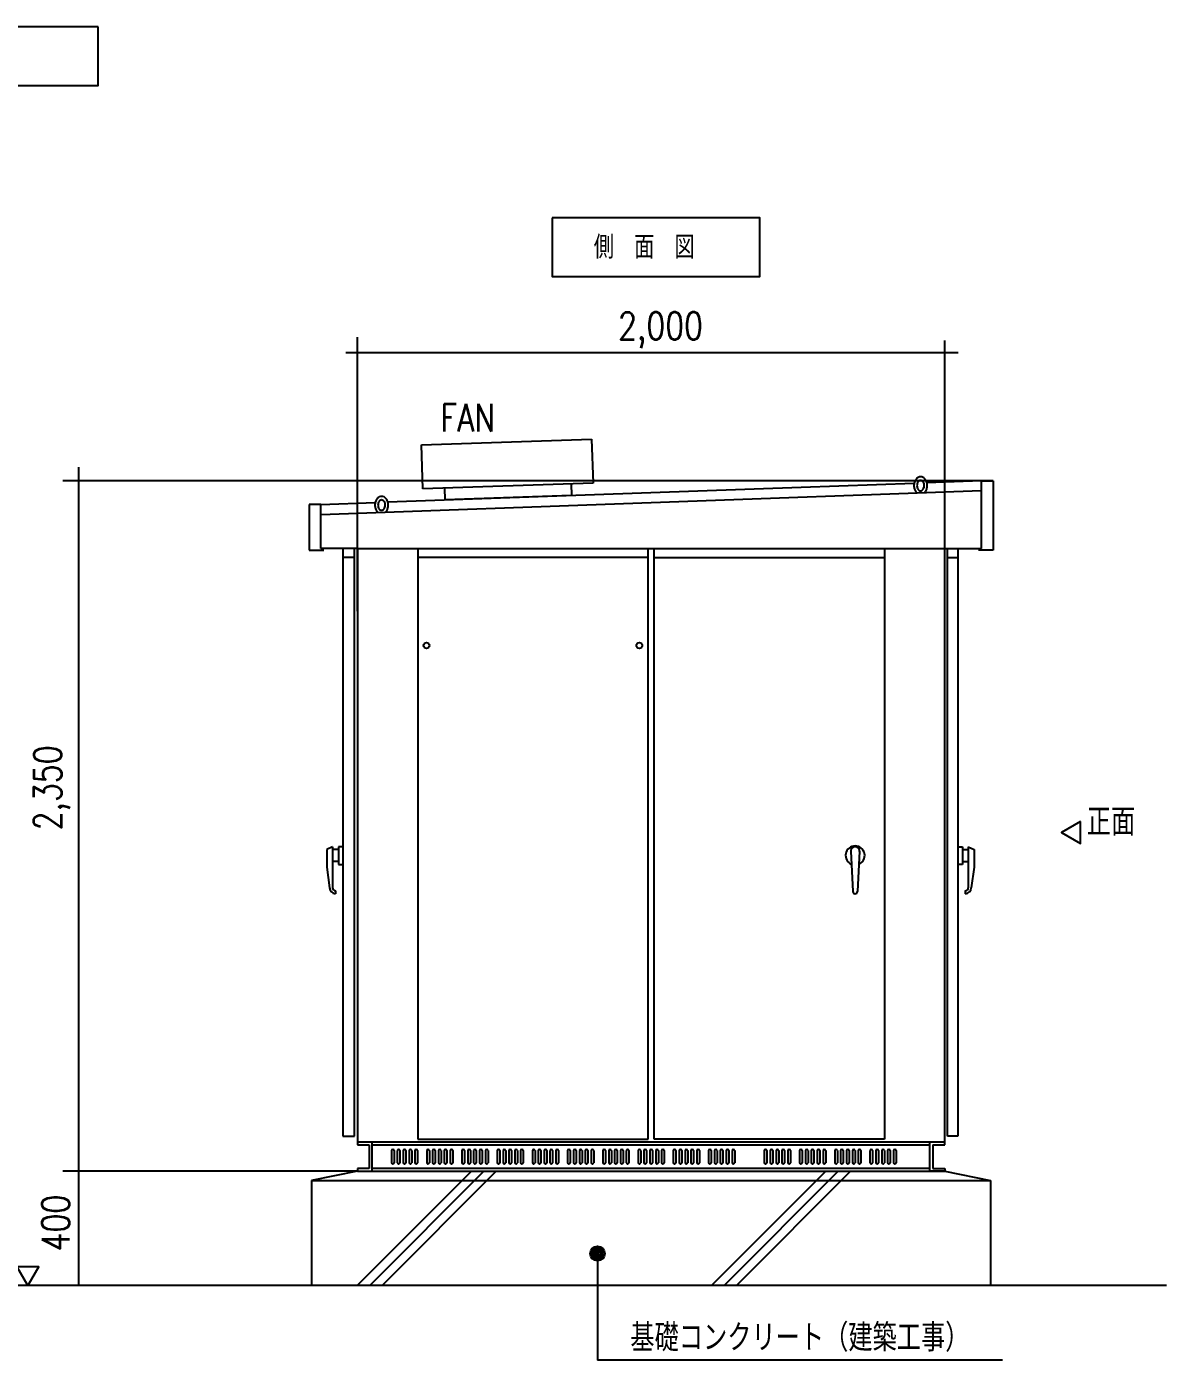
# Model space of a CAD drawing. Header units: millimetres. Extents: x 31 to 825, y 15 to 539.
# Drawn here: x 628 to 752.2, y 387.2 to 532.5 of the extents above; entities that cross this region are included whole.
import ezdxf
from ezdxf.enums import TextEntityAlignment as Align

# ---------------------------------------------------------------- set-up
doc = ezdxf.new("R2010")
doc.units = ezdxf.units.MM
doc.header["$LTSCALE"] = 0.2
for name, color, linetype in [('1_シンボル', 2, 'Continuous'), ('1_寸法', 7, 'Continuous'), ('1_文字', 3, 'Continuous'), ('A_建築', 8, 'Continuous')]:
    doc.layers.add(name, color=color, linetype=linetype)
doc.styles.get("Standard").update_dxf_attribs({"font": 'simplex.shx', "width": 0.8, "bigfont": 'extfont2.shx'})

msp = doc.modelspace()

# ---------------------------------------------------------------- linework, layer by layer
at = {"layer": '1_シンボル', "color": 7, "lineweight": -3}
for p, q in [((671.01, 486.96), (689.56, 487.6)), ((671.18, 482.16), (671.01, 486.96)), ((689.56, 487.6), (689.73, 482.8)), ((689.73, 482.8), (671.18, 482.16)), ((687.33, 482.72), (687.37, 481.44)), ((724.73, 482.77), (712.42, 482.32)), ((732.05, 483.03), (726.12, 482.82)), ((732.05, 483.03), (733.33, 483.03)), ((732.05, 481.91), (732.05, 483.03)), ((733.33, 483.03), (733.33, 475.51)), ((732.05, 481.94), (660.05, 479.36)), ((712.42, 482.32), (667.36, 480.71)), ((673.62, 480.96), (673.58, 482.24)), ((687.37, 481.44), (673.62, 480.96)), ((732.05, 475.67), (732.05, 481.94)), ((658.77, 480.47), (658.77, 475.51)), ((660.05, 480.47), (658.77, 480.47)), ((665.98, 480.66), (660.05, 480.45)), ((660.05, 479.35), (660.05, 480.47)), ((660.05, 475.67), (660.05, 479.35)), ((658.77, 475.51), (660.37, 475.51)), ((664.05, 475.67), (660.05, 475.67)), ((662.45, 475.67), (662.45, 411.67)), ((663.73, 411.67), (663.73, 475.67)), ((664.05, 475.67), (728.05, 475.67)), ((664.05, 475.67), (664.05, 411.03)), ((670.61, 475.67), (670.61, 411.35)), ((695.73, 411.35), (695.73, 475.67)), ((696.37, 411.35), (696.37, 475.67)), ((721.49, 475.67), (721.49, 411.35)), ((728.05, 475.67), (732.05, 475.67)), ((728.05, 410.71), (728.05, 475.67)), ((728.37, 411.67), (728.37, 475.67)), ((729.49, 475.67), (729.49, 411.67)), ((733.33, 475.51), (731.73, 475.51)), ((663.73, 474.71), (662.45, 474.71)), ((695.73, 474.71), (670.61, 474.71)), ((696.37, 474.71), (721.49, 474.71)), ((728.37, 474.71), (729.49, 474.71)), ((661.33, 443.19), (660.69, 442.87)), ((661.33, 443.19), (661.33, 438.71)), ((661.97, 443.19), (661.97, 441.27)), ((662.45, 443.19), (661.97, 443.19)), ((729.5, 443.19), (729.98, 443.19)), ((729.98, 443.19), (729.98, 441.27)), ((730.62, 443.19), (730.62, 438.71)), ((730.62, 443.19), (731.26, 442.87)), ((660.69, 442.87), (660.69, 440.95)), ((661.97, 442.87), (661.33, 442.87)), ((717.81, 442.71), (718.05, 438.31)), ((718.77, 442.71), (718.53, 438.31)), ((729.98, 442.87), (730.62, 442.87)), ((731.26, 442.87), (731.26, 440.95)), ((660.69, 440.95), (661.01, 438.71)), ((661.97, 441.59), (661.33, 441.59)), ((661.97, 441.27), (662.45, 441.27)), ((729.98, 441.27), (729.5, 441.27)), ((729.98, 441.59), (730.62, 441.59)), ((731.26, 440.95), (730.94, 438.71)), ((661.65, 438.39), (661.65, 438.07)), ((730.3, 438.39), (730.3, 438.07)), ((662.45, 411.67), (663.73, 411.67)), ((670.61, 411.35), (695.73, 411.35)), ((721.49, 411.35), (696.37, 411.35)), ((729.49, 411.67), (728.37, 411.67)), ((664.05, 411.03), (728.05, 411.03)), ((664.05, 411.03), (696.05, 411.03)), ((664.05, 411.03), (664.05, 410.71)), ((664.05, 410.71), (665.33, 410.71)), ((665.33, 410.71), (665.33, 408.15)), ((665.33, 410.71), (665.33, 408.15)), ((665.65, 407.83), (665.65, 411.03)), ((665.65, 407.83), (665.65, 411.03)), ((665.65, 410.71), (726.45, 410.71)), ((667.75, 410.08), (667.75, 408.77)), ((667.75, 410.08), (667.75, 408.77)), ((668.04, 410.08), (668.04, 408.77)), ((668.04, 410.08), (668.04, 408.77)), ((668.39, 410.08), (668.39, 408.77)), ((668.39, 410.08), (668.39, 408.77)), ((668.68, 410.08), (668.68, 408.77)), ((668.68, 410.08), (668.68, 408.77)), ((669.03, 410.08), (669.03, 408.77)), ((669.03, 410.08), (669.03, 408.77)), ((669.32, 410.08), (669.32, 408.77)), ((669.32, 410.08), (669.32, 408.77)), ((669.67, 410.08), (669.67, 408.77)), ((669.67, 410.08), (669.67, 408.77)), ((669.96, 410.08), (669.96, 408.77)), ((669.96, 410.08), (669.96, 408.77)), ((670.31, 410.08), (670.31, 408.77)), ((670.31, 410.08), (670.31, 408.77)), ((670.6, 410.08), (670.6, 408.77)), ((670.6, 410.08), (670.6, 408.77)), ((671.59, 410.08), (671.59, 408.77)), ((671.59, 410.08), (671.59, 408.77)), ((671.88, 410.08), (671.88, 408.77)), ((671.88, 410.08), (671.88, 408.77)), ((672.23, 410.08), (672.23, 408.77)), ((672.23, 410.08), (672.23, 408.77)), ((672.52, 410.08), (672.52, 408.77)), ((672.52, 410.08), (672.52, 408.77)), ((672.87, 410.08), (672.87, 408.77)), ((672.87, 410.08), (672.87, 408.77)), ((673.16, 410.08), (673.16, 408.77)), ((673.16, 410.08), (673.16, 408.77)), ((673.51, 410.08), (673.51, 408.77)), ((673.51, 410.08), (673.51, 408.77)), ((673.8, 410.08), (673.8, 408.77)), ((673.8, 410.08), (673.8, 408.77)), ((674.15, 410.08), (674.15, 408.77)), ((674.15, 410.08), (674.15, 408.77)), ((674.44, 410.08), (674.44, 408.77)), ((674.44, 410.08), (674.44, 408.77)), ((675.43, 410.08), (675.43, 408.77)), ((675.43, 410.08), (675.43, 408.77)), ((675.72, 410.08), (675.72, 408.77)), ((675.72, 410.08), (675.72, 408.77)), ((676.07, 410.08), (676.07, 408.77)), ((676.07, 410.08), (676.07, 408.77)), ((676.36, 410.08), (676.36, 408.77)), ((676.36, 410.08), (676.36, 408.77)), ((676.71, 410.08), (676.71, 408.77)), ((676.71, 410.08), (676.71, 408.77)), ((677, 410.08), (677, 408.77)), ((677, 410.08), (677, 408.77)), ((677.35, 410.08), (677.35, 408.77)), ((677.35, 410.08), (677.35, 408.77)), ((677.64, 410.08), (677.64, 408.77)), ((677.64, 410.08), (677.64, 408.77)), ((677.99, 410.08), (677.99, 408.77)), ((677.99, 410.08), (677.99, 408.77)), ((678.28, 410.08), (678.28, 408.77)), ((678.28, 410.08), (678.28, 408.77)), ((679.27, 410.08), (679.27, 408.77)), ((679.27, 410.08), (679.27, 408.77)), ((679.56, 410.08), (679.56, 408.77)), ((679.56, 410.08), (679.56, 408.77)), ((679.91, 410.08), (679.91, 408.77)), ((679.91, 410.08), (679.91, 408.77)), ((680.2, 410.08), (680.2, 408.77)), ((680.2, 410.08), (680.2, 408.77)), ((680.55, 410.08), (680.55, 408.77)), ((680.55, 410.08), (680.55, 408.77)), ((680.84, 410.08), (680.84, 408.77)), ((680.84, 410.08), (680.84, 408.77)), ((681.19, 410.08), (681.19, 408.77)), ((681.19, 410.08), (681.19, 408.77)), ((681.48, 410.08), (681.48, 408.77)), ((681.48, 410.08), (681.48, 408.77)), ((681.83, 410.08), (681.83, 408.77)), ((681.83, 410.08), (681.83, 408.77)), ((682.12, 410.08), (682.12, 408.77)), ((682.12, 410.08), (682.12, 408.77)), ((683.11, 410.08), (683.11, 408.77)), ((683.11, 410.08), (683.11, 408.77)), ((683.4, 410.08), (683.4, 408.77)), ((683.4, 410.08), (683.4, 408.77)), ((683.75, 410.08), (683.75, 408.77)), ((683.75, 410.08), (683.75, 408.77)), ((684.04, 410.08), (684.04, 408.77)), ((684.04, 410.08), (684.04, 408.77)), ((684.39, 410.08), (684.39, 408.77)), ((684.39, 410.08), (684.39, 408.77)), ((684.68, 410.08), (684.68, 408.77)), ((684.68, 410.08), (684.68, 408.77)), ((685.03, 410.08), (685.03, 408.77)), ((685.03, 410.08), (685.03, 408.77)), ((685.32, 410.08), (685.32, 408.77)), ((685.32, 410.08), (685.32, 408.77)), ((685.67, 410.08), (685.67, 408.77)), ((685.67, 410.08), (685.67, 408.77)), ((685.96, 410.08), (685.96, 408.77)), ((685.96, 410.08), (685.96, 408.77)), ((686.95, 410.08), (686.95, 408.77)), ((686.95, 410.08), (686.95, 408.77)), ((687.24, 410.08), (687.24, 408.77)), ((687.24, 410.08), (687.24, 408.77)), ((687.59, 410.08), (687.59, 408.77)), ((687.59, 410.08), (687.59, 408.77)), ((687.88, 410.08), (687.88, 408.77)), ((687.88, 410.08), (687.88, 408.77)), ((688.23, 410.08), (688.23, 408.77)), ((688.23, 410.08), (688.23, 408.77)), ((688.52, 410.08), (688.52, 408.77)), ((688.52, 410.08), (688.52, 408.77)), ((688.87, 410.08), (688.87, 408.77)), ((688.87, 410.08), (688.87, 408.77)), ((689.16, 410.08), (689.16, 408.77)), ((689.16, 410.08), (689.16, 408.77)), ((689.51, 410.08), (689.51, 408.77)), ((689.51, 410.08), (689.51, 408.77)), ((689.8, 410.08), (689.8, 408.77)), ((689.8, 410.08), (689.8, 408.77)), ((690.79, 410.08), (690.79, 408.77)), ((690.79, 410.08), (690.79, 408.77)), ((691.08, 410.08), (691.08, 408.77)), ((691.08, 410.08), (691.08, 408.77)), ((691.43, 410.08), (691.43, 408.77)), ((691.43, 410.08), (691.43, 408.77)), ((691.72, 410.08), (691.72, 408.77)), ((691.72, 410.08), (691.72, 408.77)), ((692.07, 410.08), (692.07, 408.77)), ((692.07, 410.08), (692.07, 408.77)), ((692.36, 410.08), (692.36, 408.77)), ((692.36, 410.08), (692.36, 408.77)), ((692.71, 410.08), (692.71, 408.77)), ((692.71, 410.08), (692.71, 408.77)), ((693, 410.08), (693, 408.77)), ((693, 410.08), (693, 408.77)), ((693.35, 410.08), (693.35, 408.77)), ((693.35, 410.08), (693.35, 408.77)), ((693.64, 410.08), (693.64, 408.77)), ((693.64, 410.08), (693.64, 408.77)), ((694.63, 410.08), (694.63, 408.77)), ((694.63, 410.08), (694.63, 408.77)), ((694.92, 410.08), (694.92, 408.77)), ((694.92, 410.08), (694.92, 408.77)), ((695.27, 410.08), (695.27, 408.77)), ((695.27, 410.08), (695.27, 408.77)), ((695.56, 410.08), (695.56, 408.77)), ((695.56, 410.08), (695.56, 408.77)), ((695.91, 410.08), (695.91, 408.77)), ((695.91, 410.08), (695.91, 408.77)), ((696.2, 410.08), (696.2, 408.77)), ((696.2, 410.08), (696.2, 408.77)), ((696.55, 410.08), (696.55, 408.77)), ((696.55, 410.08), (696.55, 408.77)), ((696.84, 410.08), (696.84, 408.77)), ((696.84, 410.08), (696.84, 408.77)), ((697.19, 410.08), (697.19, 408.77)), ((697.19, 410.08), (697.19, 408.77)), ((697.48, 410.08), (697.48, 408.77)), ((697.48, 410.08), (697.48, 408.77)), ((698.47, 410.08), (698.47, 408.77)), ((698.47, 410.08), (698.47, 408.77)), ((698.76, 410.08), (698.76, 408.77)), ((698.76, 410.08), (698.76, 408.77)), ((699.11, 410.08), (699.11, 408.77)), ((699.11, 410.08), (699.11, 408.77)), ((699.4, 410.08), (699.4, 408.77)), ((699.4, 410.08), (699.4, 408.77)), ((699.75, 410.08), (699.75, 408.77)), ((699.75, 410.08), (699.75, 408.77)), ((700.04, 410.08), (700.04, 408.77)), ((700.04, 410.08), (700.04, 408.77)), ((700.39, 410.08), (700.39, 408.77)), ((700.39, 410.08), (700.39, 408.77)), ((700.68, 410.08), (700.68, 408.77)), ((700.68, 410.08), (700.68, 408.77)), ((701.03, 410.08), (701.03, 408.77)), ((701.03, 410.08), (701.03, 408.77)), ((701.32, 410.08), (701.32, 408.77)), ((701.32, 410.08), (701.32, 408.77)), ((702.31, 410.08), (702.31, 408.77)), ((702.31, 410.08), (702.31, 408.77)), ((702.6, 410.08), (702.6, 408.77)), ((702.6, 410.08), (702.6, 408.77)), ((702.95, 410.08), (702.95, 408.77)), ((702.95, 410.08), (702.95, 408.77)), ((703.24, 410.08), (703.24, 408.77)), ((703.24, 410.08), (703.24, 408.77)), ((703.59, 410.08), (703.59, 408.77)), ((703.59, 410.08), (703.59, 408.77)), ((703.88, 410.08), (703.88, 408.77)), ((703.88, 410.08), (703.88, 408.77)), ((704.23, 410.08), (704.23, 408.77)), ((704.23, 410.08), (704.23, 408.77)), ((704.52, 410.08), (704.52, 408.77)), ((704.52, 410.08), (704.52, 408.77)), ((704.87, 410.08), (704.87, 408.77)), ((704.87, 410.08), (704.87, 408.77)), ((705.16, 410.08), (705.16, 408.77)), ((705.16, 410.08), (705.16, 408.77)), ((708.39, 410.08), (708.39, 408.77)), ((708.68, 410.08), (708.68, 408.77)), ((709.03, 410.08), (709.03, 408.77)), ((709.32, 410.08), (709.32, 408.77)), ((709.67, 410.08), (709.67, 408.77)), ((709.96, 410.08), (709.96, 408.77)), ((710.31, 410.08), (710.31, 408.77)), ((710.6, 410.08), (710.6, 408.77)), ((710.95, 410.08), (710.95, 408.77)), ((711.24, 410.08), (711.24, 408.77)), ((712.23, 410.08), (712.23, 408.77)), ((712.52, 410.08), (712.52, 408.77)), ((712.87, 410.08), (712.87, 408.77)), ((713.16, 410.08), (713.16, 408.77)), ((713.51, 410.08), (713.51, 408.77)), ((713.8, 410.08), (713.8, 408.77)), ((714.15, 410.08), (714.15, 408.77)), ((714.44, 410.08), (714.44, 408.77)), ((714.79, 410.08), (714.79, 408.77)), ((715.08, 410.08), (715.08, 408.77)), ((716.07, 410.08), (716.07, 408.77)), ((716.36, 410.08), (716.36, 408.77)), ((716.71, 410.08), (716.71, 408.77)), ((717, 410.08), (717, 408.77)), ((717.35, 410.08), (717.35, 408.77)), ((717.64, 410.08), (717.64, 408.77)), ((717.99, 410.08), (717.99, 408.77)), ((718.28, 410.08), (718.28, 408.77)), ((718.63, 410.08), (718.63, 408.77)), ((718.92, 410.08), (718.92, 408.77)), ((719.91, 410.08), (719.91, 408.77)), ((720.2, 410.08), (720.2, 408.77)), ((720.55, 410.08), (720.55, 408.77)), ((720.84, 410.08), (720.84, 408.77)), ((721.19, 410.08), (721.19, 408.77)), ((721.48, 410.08), (721.48, 408.77)), ((721.83, 410.08), (721.83, 408.77)), ((722.12, 410.08), (722.12, 408.77)), ((722.47, 410.08), (722.47, 408.77)), ((722.76, 410.08), (722.76, 408.77)), ((726.45, 407.83), (726.45, 411.03)), ((726.77, 410.71), (726.77, 408.15)), ((726.77, 410.71), (728.05, 410.71)), ((664.05, 408.15), (664.05, 407.83)), ((665.33, 408.15), (664.05, 408.15)), ((664.05, 408.15), (664.05, 407.83)), ((665.33, 408.15), (664.05, 408.15)), ((664.05, 407.83), (670.45, 407.83)), ((664.05, 407.83), (728.05, 407.83)), ((726.45, 408.15), (665.65, 408.15)), ((665.65, 407.83), (726.45, 407.83)), ((721.65, 407.83), (728.05, 407.83)), ((728.05, 407.83), (726.45, 407.83)), ((726.77, 408.15), (728.05, 408.15)), ((726.77, 408.15), (728.05, 408.15)), ((728.05, 408.15), (728.05, 407.83))]:
    msp.add_line(p, q, dxfattribs=at)
for centre in [(671.57, 465.11), (694.77, 465.11)]:
    msp.add_circle(centre, 0.32, dxfattribs=at)
for centre, radius, start, end in [((725.98, 482.52), 1.28, 162.7421, 180), ((725.98, 482.52), 1.28, 180.0003, 197.2582), ((725.71, 482.61), 0.99, 143.1305, 162.7425), ((725.54, 482.74), 0.774, 118.9114, 143.1303), ((725.81, 482.52), 0.781, 163.5183, 180), ((725.81, 482.52), 0.781, 180.0001, 196.4818), ((725.62, 482.58), 0.586, 144.4627, 163.5186), ((725.5, 482.66), 0.44, 120.1086, 144.4614), ((725.43, 482.94), 0.546, 89.9998, 118.9109), ((725.43, 482.79), 0.29, 90.0009, 120.1103), ((725.43, 482.94), 0.546, 61.0889, 90), ((725.43, 482.79), 0.29, 59.8906, 90), ((725.35, 482.66), 0.44, 35.5386, 59.8914), ((725.32, 482.74), 0.774, 36.8697, 61.0886), ((725.18, 482.54), 0.648, 16.4813, 35.5372), ((725.05, 482.52), 0.781, 343.5182, 359.9999), ((725.24, 482.56), 0.589, 356.4842, 16.4818), ((725.06, 482.55), 1.09, 17.258, 36.87), ((724.87, 482.52), 1.28, 342.7419, 359.9998), ((725.18, 482.59), 0.967, 356.3952, 17.2577), ((666.96, 480.48), 0.99, 143.1305, 162.7425), ((666.79, 480.61), 0.774, 118.9114, 143.1303), ((666.75, 480.54), 0.44, 120.1086, 144.4614), ((666.68, 480.81), 0.546, 89.9998, 118.9109), ((666.68, 480.67), 0.29, 90.0009, 120.1103), ((666.68, 480.81), 0.546, 61.0889, 90), ((666.68, 480.67), 0.29, 59.8906, 90), ((666.6, 480.54), 0.44, 35.5386, 59.8914), ((666.57, 480.61), 0.774, 36.8697, 61.0886), ((666.31, 480.42), 1.09, 17.258, 36.87), ((725.71, 482.44), 0.99, 197.2577, 216.8697), ((725.54, 482.31), 0.774, 216.8698, 228.3546), ((725.62, 482.47), 0.586, 196.4817, 215.5376), ((725.5, 482.38), 0.44, 215.5378, 239.8906), ((725.43, 482.25), 0.29, 239.8906, 270), ((725.43, 482.25), 0.29, 270, 300.1094), ((725.35, 482.38), 0.44, 300.1095, 324.4623), ((725.23, 482.47), 0.586, 324.4625, 343.5184), ((725.32, 482.31), 0.774, 311.9523, 323.1302), ((725.15, 482.44), 0.99, 323.1303, 342.7423), ((667.23, 480.4), 1.28, 162.7421, 180), ((667.23, 480.4), 1.28, 180.0003, 197.2582), ((666.96, 480.31), 0.99, 197.2577, 216.8697), ((666.79, 480.18), 0.774, 216.8698, 228.3546), ((667.06, 480.4), 0.781, 163.5183, 180), ((667.06, 480.4), 0.781, 180.0001, 196.4818), ((666.87, 480.45), 0.586, 144.4627, 163.5186), ((666.87, 480.34), 0.586, 196.4817, 215.5376), ((666.75, 480.26), 0.44, 215.5378, 239.8906), ((666.68, 480.13), 0.29, 239.8906, 270), ((666.68, 480.13), 0.29, 270, 300.1094), ((666.6, 480.26), 0.44, 300.1095, 324.4623), ((666.43, 480.42), 0.648, 16.4813, 35.5372), ((666.48, 480.34), 0.586, 324.4625, 343.5184), ((666.29, 480.4), 0.781, 343.5182, 359.9999), ((666.49, 480.43), 0.589, 356.4842, 16.4818), ((666.57, 480.18), 0.774, 311.9523, 323.1302), ((666.39, 480.31), 0.99, 323.1303, 342.7423), ((666.12, 480.4), 1.28, 342.7419, 359.9998), ((666.43, 480.46), 0.967, 356.3952, 17.2577), ((718.29, 442.23), 1.04, 292.707, 247.293), ((718.29, 442.71), 0.48, 353.754, 186.246), ((661.65, 438.71), 0.64, 180, 270), ((661.65, 438.71), 0.32, 180, 270), ((718.29, 438.31), 0.24, 180, 0), ((730.3, 438.71), 0.32, 270, 0), ((730.3, 438.71), 0.64, 270, 0), ((667.89, 410.08), 0.144, 0, 180), ((668.53, 410.08), 0.144, 0, 180), ((669.17, 410.08), 0.144, 0, 180), ((669.81, 410.08), 0.144, 0, 180), ((670.45, 410.08), 0.144, 0, 180), ((671.73, 410.08), 0.144, 0, 180), ((672.37, 410.08), 0.144, 0, 180), ((673.01, 410.08), 0.144, 0, 180), ((673.65, 410.08), 0.144, 0, 180), ((674.29, 410.08), 0.144, 0, 180), ((675.57, 410.08), 0.144, 0, 180), ((676.21, 410.08), 0.144, 0, 180), ((676.85, 410.08), 0.144, 0, 180), ((677.49, 410.08), 0.144, 0, 180), ((678.13, 410.08), 0.144, 0, 180), ((679.41, 410.08), 0.144, 0, 180), ((680.05, 410.08), 0.144, 0, 180), ((680.69, 410.08), 0.144, 0, 180), ((681.33, 410.08), 0.144, 0, 180), ((681.97, 410.08), 0.144, 0, 180), ((683.25, 410.08), 0.144, 0, 180), ((683.89, 410.08), 0.144, 0, 180), ((684.53, 410.08), 0.144, 0, 180), ((685.17, 410.08), 0.144, 0, 180), ((685.81, 410.08), 0.144, 0, 180), ((687.09, 410.08), 0.144, 0, 180), ((687.73, 410.08), 0.144, 0, 180), ((688.37, 410.08), 0.144, 0, 180), ((689.01, 410.08), 0.144, 0, 180), ((689.65, 410.08), 0.144, 0, 180), ((690.93, 410.08), 0.144, 0, 180), ((691.57, 410.08), 0.144, 0, 180), ((692.21, 410.08), 0.144, 0, 180), ((692.85, 410.08), 0.144, 0, 180), ((693.49, 410.08), 0.144, 0, 180), ((694.77, 410.08), 0.144, 0, 180), ((695.41, 410.08), 0.144, 0, 180), ((696.05, 410.08), 0.144, 0, 180), ((696.69, 410.08), 0.144, 0, 180), ((697.33, 410.08), 0.144, 0, 180), ((698.61, 410.08), 0.144, 0, 180), ((699.25, 410.08), 0.144, 0, 180), ((699.89, 410.08), 0.144, 0, 180), ((700.53, 410.08), 0.144, 0, 180), ((701.17, 410.08), 0.144, 0, 180), ((702.45, 410.08), 0.144, 0, 180), ((703.09, 410.08), 0.144, 0, 180), ((703.73, 410.08), 0.144, 0, 180), ((704.37, 410.08), 0.144, 0, 180), ((705.01, 410.08), 0.144, 0, 180), ((708.53, 410.08), 0.144, 0, 180), ((709.17, 410.08), 0.144, 0, 180), ((709.81, 410.08), 0.144, 0, 180), ((710.45, 410.08), 0.144, 0, 180), ((711.09, 410.08), 0.144, 0, 180), ((712.37, 410.08), 0.144, 0, 180), ((713.01, 410.08), 0.144, 0, 180), ((713.65, 410.08), 0.144, 0, 180), ((714.29, 410.08), 0.144, 0, 180), ((714.93, 410.08), 0.144, 0, 180), ((716.21, 410.08), 0.144, 0, 180), ((716.85, 410.08), 0.144, 0, 180), ((717.49, 410.08), 0.144, 0, 180), ((718.13, 410.08), 0.144, 0, 180), ((718.77, 410.08), 0.144, 0, 180), ((720.05, 410.08), 0.144, 0, 180), ((720.69, 410.08), 0.144, 0, 180), ((721.33, 410.08), 0.144, 0, 180), ((721.97, 410.08), 0.144, 0, 180), ((722.61, 410.08), 0.144, 0, 180), ((667.89, 408.77), 0.144, 180, 0), ((667.89, 408.77), 0.144, 180, 0), ((668.53, 408.77), 0.144, 180, 0), ((668.53, 408.77), 0.144, 180, 0), ((669.17, 408.77), 0.144, 180, 0), ((669.17, 408.77), 0.144, 180, 0), ((669.81, 408.77), 0.144, 180, 0), ((669.81, 408.77), 0.144, 180, 0), ((670.45, 408.77), 0.144, 180, 0), ((670.45, 408.77), 0.144, 180, 0), ((671.73, 408.77), 0.144, 180, 0), ((671.73, 408.77), 0.144, 180, 0), ((672.37, 408.77), 0.144, 180, 0), ((672.37, 408.77), 0.144, 180, 0), ((673.01, 408.77), 0.144, 180, 0), ((673.01, 408.77), 0.144, 180, 0), ((673.65, 408.77), 0.144, 180, 0), ((673.65, 408.77), 0.144, 180, 0), ((674.29, 408.77), 0.144, 180, 0), ((674.29, 408.77), 0.144, 180, 0), ((675.57, 408.77), 0.144, 180, 0), ((675.57, 408.77), 0.144, 180, 0), ((676.21, 408.77), 0.144, 180, 0), ((676.21, 408.77), 0.144, 180, 0), ((676.85, 408.77), 0.144, 180, 0), ((676.85, 408.77), 0.144, 180, 0), ((677.49, 408.77), 0.144, 180, 0), ((677.49, 408.77), 0.144, 180, 0), ((678.13, 408.77), 0.144, 180, 0), ((678.13, 408.77), 0.144, 180, 0), ((679.41, 408.77), 0.144, 180, 0), ((679.41, 408.77), 0.144, 180, 0), ((680.05, 408.77), 0.144, 180, 0), ((680.05, 408.77), 0.144, 180, 0), ((680.69, 408.77), 0.144, 180, 0), ((680.69, 408.77), 0.144, 180, 0), ((681.33, 408.77), 0.144, 180, 0), ((681.33, 408.77), 0.144, 180, 0), ((681.97, 408.77), 0.144, 180, 0), ((681.97, 408.77), 0.144, 180, 0), ((683.25, 408.77), 0.144, 180, 0), ((683.25, 408.77), 0.144, 180, 0), ((683.89, 408.77), 0.144, 180, 0), ((683.89, 408.77), 0.144, 180, 0), ((684.53, 408.77), 0.144, 180, 0), ((684.53, 408.77), 0.144, 180, 0), ((685.17, 408.77), 0.144, 180, 0), ((685.17, 408.77), 0.144, 180, 0), ((685.81, 408.77), 0.144, 180, 0), ((685.81, 408.77), 0.144, 180, 0), ((687.09, 408.77), 0.144, 180, 0), ((687.09, 408.77), 0.144, 180, 0), ((687.73, 408.77), 0.144, 180, 0), ((687.73, 408.77), 0.144, 180, 0), ((688.37, 408.77), 0.144, 180, 0), ((688.37, 408.77), 0.144, 180, 0), ((689.01, 408.77), 0.144, 180, 0), ((689.01, 408.77), 0.144, 180, 0), ((689.65, 408.77), 0.144, 180, 0), ((689.65, 408.77), 0.144, 180, 0), ((690.93, 408.77), 0.144, 180, 0), ((690.93, 408.77), 0.144, 180, 0), ((691.57, 408.77), 0.144, 180, 0), ((691.57, 408.77), 0.144, 180, 0), ((692.21, 408.77), 0.144, 180, 0), ((692.21, 408.77), 0.144, 180, 0), ((692.85, 408.77), 0.144, 180, 0), ((692.85, 408.77), 0.144, 180, 0), ((693.49, 408.77), 0.144, 180, 0), ((693.49, 408.77), 0.144, 180, 0), ((694.77, 408.77), 0.144, 180, 0), ((694.77, 408.77), 0.144, 180, 0), ((695.41, 408.77), 0.144, 180, 0), ((695.41, 408.77), 0.144, 180, 0), ((696.05, 408.77), 0.144, 180, 0), ((696.05, 408.77), 0.144, 180, 0), ((696.69, 408.77), 0.144, 180, 0), ((696.69, 408.77), 0.144, 180, 0), ((697.33, 408.77), 0.144, 180, 0), ((697.33, 408.77), 0.144, 180, 0), ((698.61, 408.77), 0.144, 180, 0), ((698.61, 408.77), 0.144, 180, 0), ((699.25, 408.77), 0.144, 180, 0), ((699.25, 408.77), 0.144, 180, 0), ((699.89, 408.77), 0.144, 180, 0), ((699.89, 408.77), 0.144, 180, 0), ((700.53, 408.77), 0.144, 180, 0), ((700.53, 408.77), 0.144, 180, 0), ((701.17, 408.77), 0.144, 180, 0), ((701.17, 408.77), 0.144, 180, 0), ((702.45, 408.77), 0.144, 180, 0), ((702.45, 408.77), 0.144, 180, 0), ((703.09, 408.77), 0.144, 180, 0), ((703.09, 408.77), 0.144, 180, 0), ((703.73, 408.77), 0.144, 180, 0), ((703.73, 408.77), 0.144, 180, 0), ((704.37, 408.77), 0.144, 180, 0), ((704.37, 408.77), 0.144, 180, 0), ((705.01, 408.77), 0.144, 180, 0), ((705.01, 408.77), 0.144, 180, 0), ((708.53, 408.77), 0.144, 180, 0), ((709.17, 408.77), 0.144, 180, 0), ((709.81, 408.77), 0.144, 180, 0), ((710.45, 408.77), 0.144, 180, 0), ((711.09, 408.77), 0.144, 180, 0), ((712.37, 408.77), 0.144, 180, 0), ((713.01, 408.77), 0.144, 180, 0), ((713.65, 408.77), 0.144, 180, 0), ((714.29, 408.77), 0.144, 180, 0), ((714.93, 408.77), 0.144, 180, 0), ((716.21, 408.77), 0.144, 180, 0), ((716.85, 408.77), 0.144, 180, 0), ((717.49, 408.77), 0.144, 180, 0), ((718.13, 408.77), 0.144, 180, 0), ((718.77, 408.77), 0.144, 180, 0), ((720.05, 408.77), 0.144, 180, 0), ((720.69, 408.77), 0.144, 180, 0), ((721.33, 408.77), 0.144, 180, 0), ((721.97, 408.77), 0.144, 180, 0), ((722.61, 408.77), 0.144, 180, 0)]:
    msp.add_arc(centre, radius, start, end, dxfattribs=at)
at = {"layer": '1_寸法', "lineweight": -3}
for p, q in [((664.05, 468.85), (664.05, 498.69)), ((728.05, 468.85), (728.05, 498.34)), ((729.51, 496.98), (662.78, 496.98)), ((633.68, 406.11), (633.68, 484.53)), ((733.33, 483.03), (631.94, 483.03)), ((664.05, 407.83), (631.94, 407.83)), ((633.68, 395.39), (633.68, 407.83))]:
    msp.add_line(p, q, dxfattribs=at)
at = {"layer": '1_文字', "lineweight": -3}
for p in [(690.21, 398.87), (734.35, 387.24)]:
    msp.add_line(p, (690.21, 387.24), dxfattribs=at)
for points in [[(635.77, 532.52), (593.1, 532.52), (593.1, 526.12), (635.77, 526.12)], [(685.26, 511.7), (685.26, 505.3), (707.89, 505.3), (707.89, 511.7)], [(742.85, 445.93), (740.77, 444.73), (742.85, 443.53)], [(629.32, 397.47), (628.12, 395.39), (626.92, 397.47)]]:
    msp.add_lwpolyline(points, close=True, dxfattribs=at)
for radius in [0.8, 0.64, 0.48, 0.32, 0.16]:
    msp.add_circle((690.21, 398.87), radius, dxfattribs=at)
at = {"layer": 'A_建築', "lineweight": -3}
for p, q in [((664.05, 407.83), (659.05, 406.84)), ((659.05, 406.84), (733.05, 406.84)), ((659.05, 406.84), (659.05, 395.39)), ((676.46, 407.83), (664.02, 395.39)), ((677.81, 407.83), (665.38, 395.39)), ((679.17, 407.83), (666.73, 395.39)), ((715.08, 407.83), (702.64, 395.39)), ((716.43, 407.83), (704, 395.39)), ((717.79, 407.83), (705.35, 395.39)), ((728.05, 407.83), (733.05, 406.84)), ((733.05, 406.84), (733.05, 395.39)), ((752.21, 395.39), (616.06, 395.39))]:
    msp.add_line(p, q, dxfattribs=at)

# ---------------------------------------------------------------- texts
at = {"layer": '1_寸法', "lineweight": -3, "width": 0.8}
msp.add_text('2,000', height=3, dxfattribs=at).set_placement((692.45, 497.53), align=Align.BOTTOM_LEFT)
for s, p in [('2,350', (632.67, 444.97)), ('400', (633.55, 399.11))]:
    msp.add_text(s, height=3, rotation=90, dxfattribs=at).set_placement(p, align=Align.BOTTOM_LEFT)
at = {"layer": '1_文字', "lineweight": -3, "width": 0.8}
msp.add_text('側\u3000面\u3000図', height=2.5, dxfattribs=at).set_placement((689.8, 507.25))
for s, p in [('FAN', (673.07, 487.52)), ('正面', (743.54, 443.48)), ('正面', (743.54, 443.48)), ('基礎コンクリート（建築工事）', (693.79, 387.31))]:
    msp.add_text(s, height=3, dxfattribs=at).set_placement(p, align=Align.BOTTOM_LEFT)

doc.saveas('drawing.dxf')
